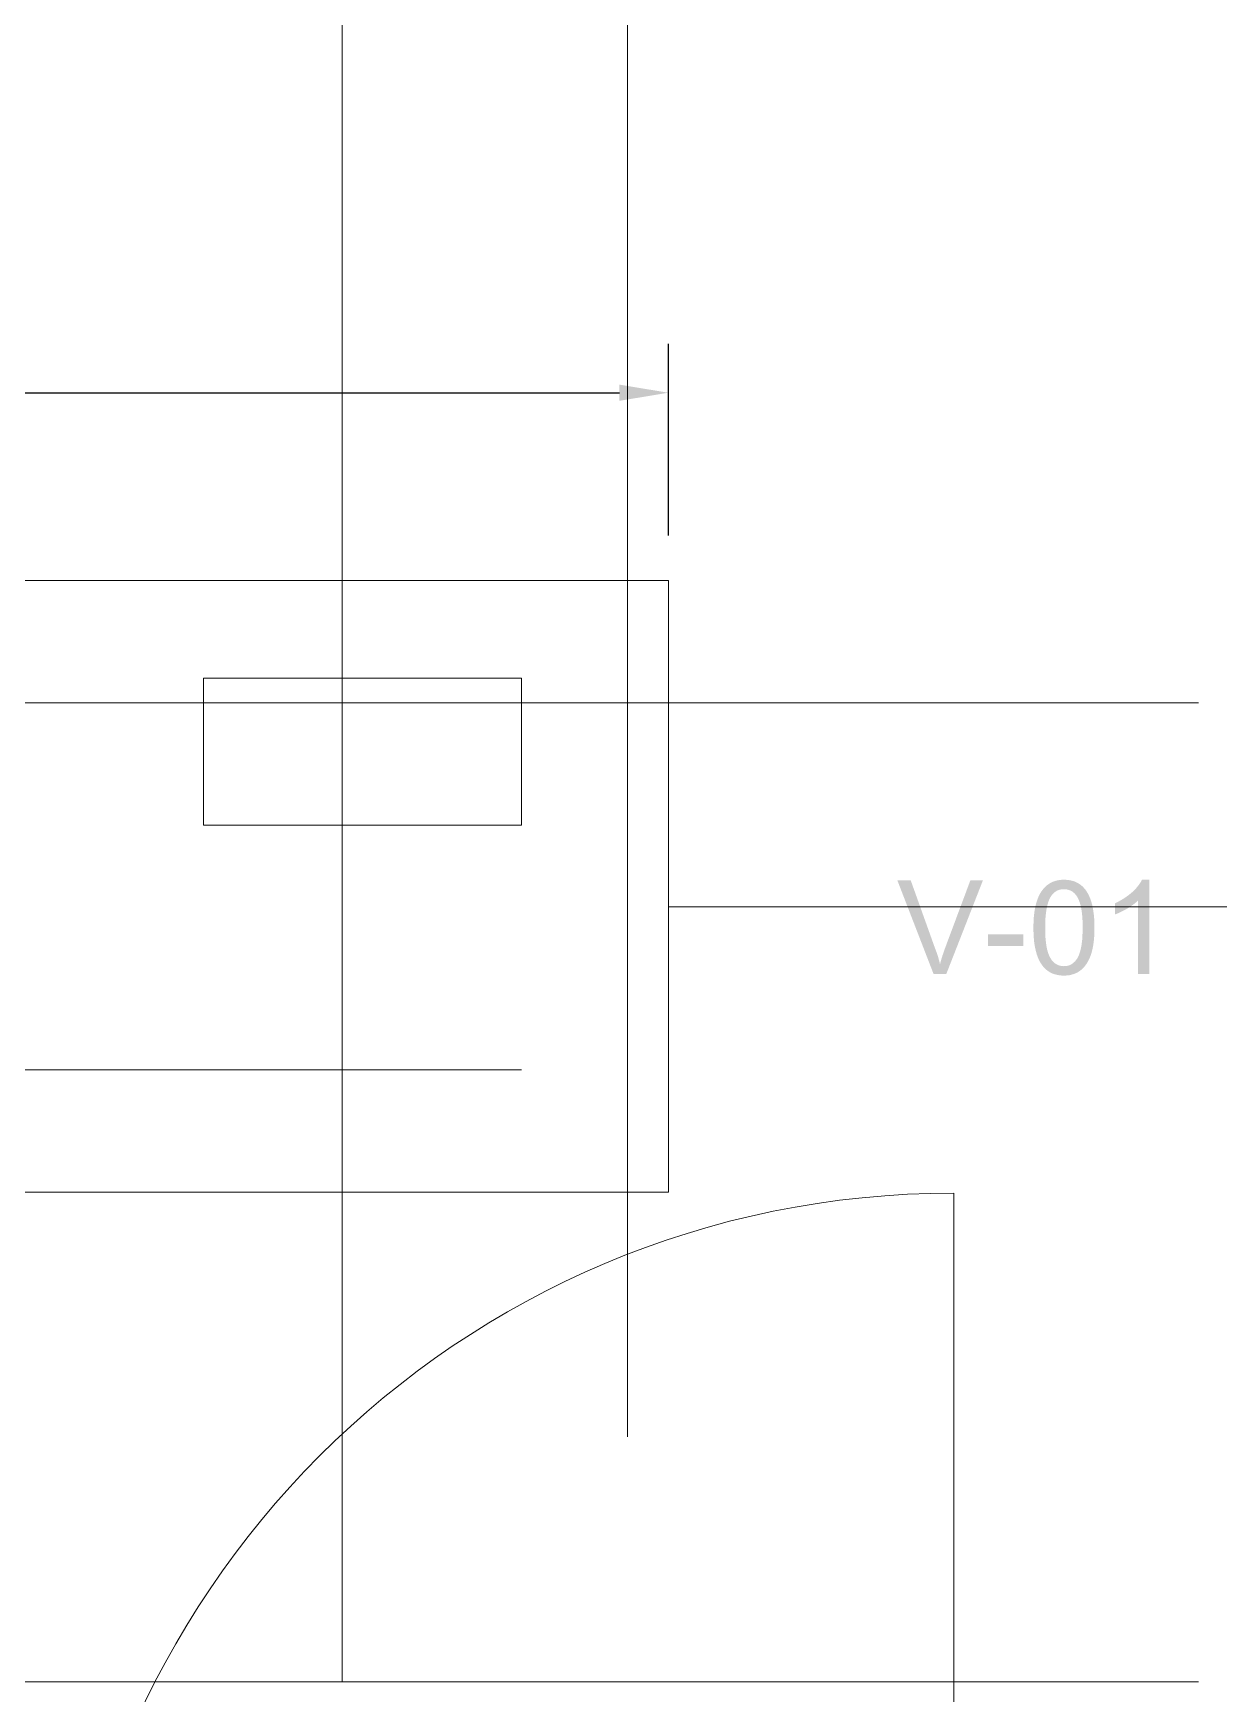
# Model space of a CAD drawing. Header units: millimetres. Extents: x -1336 to 24201, y -1370 to 16142.
# Drawn here: x 6821 to 8275, y 5485 to 7521 of the extents above; entities that cross this region are included whole.
import ezdxf

# ---------------------------------------------------------------- set-up
doc = ezdxf.new("R2010")
doc.units = ezdxf.units.MM
doc.linetypes.add('DASHED', pattern=[1.524, 1.27, -0.254])
for name, color, linetype, lineweight in [('A-ANNO-TEXT', 7, 'Continuous', 13), ('A-DOOR', 7, 'Continuous', 13), ('A-ELEVATION', 7, 'Continuous', 13), ('A-FLOOR-ZONE', 7, 'Continuous', 13), ('A-FURN-GEN', 7, 'Continuous', 13), ('A-LIGHT-TRACK', 7, 'Continuous', 13)]:
    doc.layers.add(name, color=color, linetype=linetype, lineweight=lineweight)

msp = doc.modelspace()

# ---------------------------------------------------------------- hatches: boundary and pattern name
at = {"layer": 'A-ANNO-TEXT'}
h = msp.add_hatch(color=7, dxfattribs=at)
h.paths.add_polyline_path([(7985.8, 6482.5), (7940.8, 6367.5), (7925.2, 6367.5), (7880.7, 6482.5), (7897.1, 6482.5), (7927, 6399), (7927.8, 6396.9), (7928.6, 6394.8), (7929.4, 6392.6), (7930.2, 6390.3), (7930.9, 6387.9), (7931.6, 6385.4), (7932.3, 6382.9), (7932.9, 6380.2), (7933.3, 6380.2), (7933.9, 6382.5), (7934.5, 6384.8), (7935.2, 6387.1), (7935.9, 6389.5), (7936.7, 6391.8), (7937.5, 6394.2), (7938.3, 6396.6), (7939.2, 6399), (7970.4, 6482.5), (7985.8, 6482.5)])
h.paths.add_polyline_path([(8035.2, 6402), (7992.1, 6402), (7992.1, 6416.2), (8035.2, 6416.2), (8035.2, 6402)])
h.paths.add_polyline_path([(8085, 6483), (8087.3, 6483), (8089.6, 6482.8), (8091.7, 6482.5), (8093.8, 6482.1), (8095.8, 6481.6), (8097.8, 6481), (8099.7, 6480.2), (8101.4, 6479.4), (8103.2, 6478.4), (8104.8, 6477.3), (8106.4, 6476.1), (8107.9, 6474.8), (8109.3, 6473.3), (8110.7, 6471.8), (8112, 6470.1), (8113.2, 6468.3), (8114.3, 6466.4), (8115.4, 6464.4), (8116.3, 6462.3), (8117.3, 6460.1), (8118.1, 6457.7), (8118.9, 6455.2), (8119.6, 6452.7), (8120.2, 6450), (8120.7, 6447.1), (8121.2, 6444.2), (8121.6, 6441.2), (8122, 6438), (8122.2, 6434.7), (8122.4, 6431.3), (8122.5, 6427.8), (8122.5, 6424.2), (8122.5, 6420.6), (8122.4, 6417), (8122.2, 6413.6), (8121.9, 6410.3), (8121.6, 6407.1), (8121.2, 6404.1), (8120.7, 6401.1), (8120.1, 6398.3), (8119.5, 6395.6), (8118.8, 6393), (8118, 6390.5), (8117.1, 6388.2), (8116.1, 6386), (8115.1, 6383.9), (8114, 6381.9), (8112.8, 6380), (8111.6, 6378.3), (8110.3, 6376.6), (8108.9, 6375.1), (8107.5, 6373.7), (8106, 6372.4), (8104.4, 6371.2), (8102.8, 6370.1), (8101.1, 6369.2), (8099.3, 6368.3), (8097.4, 6367.6), (8095.5, 6367), (8093.6, 6366.4), (8091.5, 6366), (8089.4, 6365.8), (8087.3, 6365.6), (8085, 6365.5), (8082.7, 6365.6), (8080.5, 6365.8), (8078.4, 6366.1), (8076.3, 6366.5), (8074.3, 6367), (8072.3, 6367.6), (8070.5, 6368.3), (8068.7, 6369.2), (8067, 6370.2), (8065.3, 6371.3), (8063.7, 6372.5), (8062.2, 6373.8), (8060.8, 6375.2), (8059.5, 6376.8), (8058.2, 6378.4), (8057, 6380.2), (8055.8, 6382.1), (8054.8, 6384.1), (8053.8, 6386.2), (8052.9, 6388.5), (8052, 6390.8), (8051.3, 6393.3), (8050.6, 6395.9), (8050, 6398.5), (8049.4, 6401.4), (8048.9, 6404.3), (8048.5, 6407.3), (8048.2, 6410.5), (8048, 6413.7), (8047.8, 6417.1), (8047.7, 6420.6), (8047.6, 6424.2), (8047.7, 6427.9), (8047.8, 6431.4), (8048, 6434.8), (8048.2, 6438.1), (8048.6, 6441.3), (8049, 6444.4), (8049.5, 6447.3), (8050, 6450.2), (8050.7, 6452.9), (8051.4, 6455.4), (8052.2, 6457.9), (8053.1, 6460.3), (8054, 6462.5), (8055, 6464.6), (8056.1, 6466.6), (8057.3, 6468.5), (8058.6, 6470.3), (8059.9, 6471.9), (8061.2, 6473.4), (8062.7, 6474.9), (8064.2, 6476.2), (8065.8, 6477.4), (8067.4, 6478.4), (8069.1, 6479.4), (8070.9, 6480.3), (8072.7, 6481), (8074.6, 6481.6), (8076.5, 6482.1), (8078.6, 6482.5), (8080.7, 6482.8), (8082.8, 6483), (8085, 6483)])
h.paths.add_polyline_path([(8085, 6377.1), (8086.4, 6377.2), (8087.8, 6377.3), (8089.1, 6377.5), (8090.4, 6377.8), (8091.6, 6378.2), (8092.8, 6378.7), (8093.9, 6379.3), (8095, 6379.9), (8096.1, 6380.6), (8097.1, 6381.5), (8098, 6382.4), (8099, 6383.3), (8099.8, 6384.4), (8100.7, 6385.6), (8101.5, 6386.8), (8102.2, 6388.2), (8102.9, 6389.6), (8103.6, 6391.1), (8104.2, 6392.8), (8104.8, 6394.6), (8105.3, 6396.4), (8105.8, 6398.4), (8106.2, 6400.5), (8106.6, 6402.7), (8106.9, 6405), (8107.2, 6407.4), (8107.5, 6409.9), (8107.7, 6412.6), (8107.8, 6415.3), (8107.9, 6418.2), (8108, 6421.1), (8108, 6424.2), (8108, 6426.4), (8108, 6428.5), (8107.9, 6430.5), (8107.9, 6432.5), (8107.8, 6434.4), (8107.7, 6436.2), (8107.5, 6438), (8107.4, 6439.8), (8107.2, 6441.5), (8107, 6443.1), (8106.8, 6444.7), (8106.6, 6446.2), (8106.3, 6447.6), (8106.1, 6449), (8105.8, 6450.4), (8105.5, 6451.6), (8105.1, 6452.9), (8104.8, 6454.1), (8104.4, 6455.2), (8104, 6456.3), (8103.6, 6457.4), (8103.2, 6458.4), (8102.7, 6459.4), (8102.3, 6460.4), (8101.8, 6461.3), (8101.3, 6462.1), (8100.7, 6463), (8100.2, 6463.8), (8099.6, 6464.5), (8099, 6465.2), (8098.4, 6465.9), (8097.8, 6466.5), (8097.1, 6467.1), (8096.5, 6467.7), (8095.8, 6468.2), (8095.1, 6468.7), (8094.3, 6469.1), (8093.6, 6469.5), (8092.8, 6469.9), (8092, 6470.2), (8091.2, 6470.5), (8090.3, 6470.7), (8089.5, 6471), (8088.6, 6471.1), (8087.7, 6471.3), (8086.8, 6471.4), (8085.8, 6471.4), (8084.9, 6471.4), (8083.5, 6471.4), (8082.1, 6471.3), (8080.8, 6471), (8079.5, 6470.7), (8078.3, 6470.3), (8077.1, 6469.9), (8076, 6469.3), (8074.9, 6468.6), (8073.9, 6467.9), (8072.9, 6467.1), (8071.9, 6466.1), (8071, 6465.1), (8070.1, 6464), (8069.3, 6462.9), (8068.5, 6461.6), (8067.8, 6460.2), (8067.1, 6458.8), (8066.4, 6457.2), (8065.8, 6455.5), (8065.3, 6453.8), (8064.8, 6451.9), (8064.3, 6449.9), (8063.9, 6447.8), (8063.5, 6445.6), (8063.2, 6443.3), (8062.9, 6440.9), (8062.6, 6438.4), (8062.4, 6435.8), (8062.3, 6433), (8062.1, 6430.2), (8062.1, 6427.3), (8062.1, 6424.2), (8062.1, 6422.1), (8062.1, 6420), (8062.1, 6418), (8062.2, 6416.1), (8062.3, 6414.2), (8062.4, 6412.3), (8062.6, 6410.5), (8062.7, 6408.8), (8062.9, 6407.1), (8063.1, 6405.5), (8063.3, 6404), (8063.5, 6402.5), (8063.8, 6401), (8064, 6399.6), (8064.3, 6398.3), (8064.6, 6397), (8065, 6395.8), (8065.3, 6394.6), (8065.7, 6393.4), (8066.1, 6392.3), (8066.5, 6391.2), (8066.9, 6390.2), (8067.4, 6389.2), (8067.9, 6388.2), (8068.4, 6387.3), (8068.9, 6386.5), (8069.4, 6385.6), (8069.9, 6384.8), (8070.5, 6384.1), (8071.1, 6383.4), (8071.7, 6382.7), (8072.3, 6382.1), (8073, 6381.5), (8073.6, 6380.9), (8074.3, 6380.4), (8075, 6379.9), (8075.8, 6379.5), (8076.5, 6379.1), (8077.3, 6378.7), (8078.1, 6378.4), (8078.9, 6378.1), (8079.7, 6377.8), (8080.5, 6377.6), (8081.4, 6377.5), (8082.3, 6377.3), (8083.2, 6377.2), (8084.1, 6377.2), (8085, 6377.1)])
h.paths.add_polyline_path([(8190, 6367.5), (8175.9, 6367.5), (8175.9, 6457.5), (8174.5, 6456.2), (8173.1, 6455), (8171.7, 6453.8), (8170.1, 6452.6), (8168.6, 6451.5), (8166.9, 6450.4), (8165.2, 6449.3), (8163.5, 6448.2), (8161.7, 6447.1), (8159.9, 6446.1), (8157.9, 6445.1), (8156, 6444.1), (8154, 6443.2), (8151.9, 6442.2), (8149.7, 6441.3), (8147.6, 6440.5), (8147.6, 6454.1), (8150.6, 6455.6), (8153.4, 6457.1), (8156.2, 6458.7), (8158.8, 6460.3), (8161.3, 6462), (8163.7, 6463.7), (8165.9, 6465.4), (8168.1, 6467.2), (8170.1, 6469), (8172, 6470.9), (8173.8, 6472.8), (8175.4, 6474.8), (8177, 6476.8), (8178.4, 6478.8), (8179.7, 6480.9), (8180.8, 6483), (8190, 6483), (8190, 6367.5)])

# ---------------------------------------------------------------- linework, layer by layer
at = {"color": 7}
for p, q in [((7600, 6905), (7600, 7140)), ((5460, 7080), (7540, 7080))]:
    msp.add_line(p, q, dxfattribs=at)
at = {"color": 0, "linetype": 'ByBlock'}
msp.add_solid([(7540, 7089.9), (7600, 7080), (7540, 7070.1)], dxfattribs=at)
at = {"layer": 'A-DOOR'}
msp.add_line((7950, 4999), (7950, 6099), dxfattribs=at)
msp.add_arc((7950, 4999), 1100, 90, 180, dxfattribs=at)
at = {"layer": 'A-ELEVATION'}
msp.add_line((7600, 6450), (9300, 6450), dxfattribs=at)
at = {"layer": 'A-FLOOR-ZONE'}
for p, q in [((7200, 5500), (7200, 14200)), ((2150, 6700), (8250, 6700)), ((2150, 5500), (8250, 5500))]:
    msp.add_line(p, q, dxfattribs=at)
at = {"layer": 'A-FURN-GEN'}
msp.add_line((5580, 6250), (7420, 6250), dxfattribs=at)
for points in [[(5400, 6100), (7600, 6100), (7600, 6850), (5400, 6850)], [(7030, 6550), (7420, 6550), (7420, 6730), (7030, 6730)]]:
    msp.add_lwpolyline(points, close=True, dxfattribs=at)
at = {"layer": 'A-LIGHT-TRACK', "linetype": 'DASHED'}
msp.add_line((7550, 5800), (7550, 13600), dxfattribs=at)
at = {"layer": 'Defpoints'}
msp.add_point((7600, 6850), dxfattribs=at)

doc.saveas('drawing.dxf')
